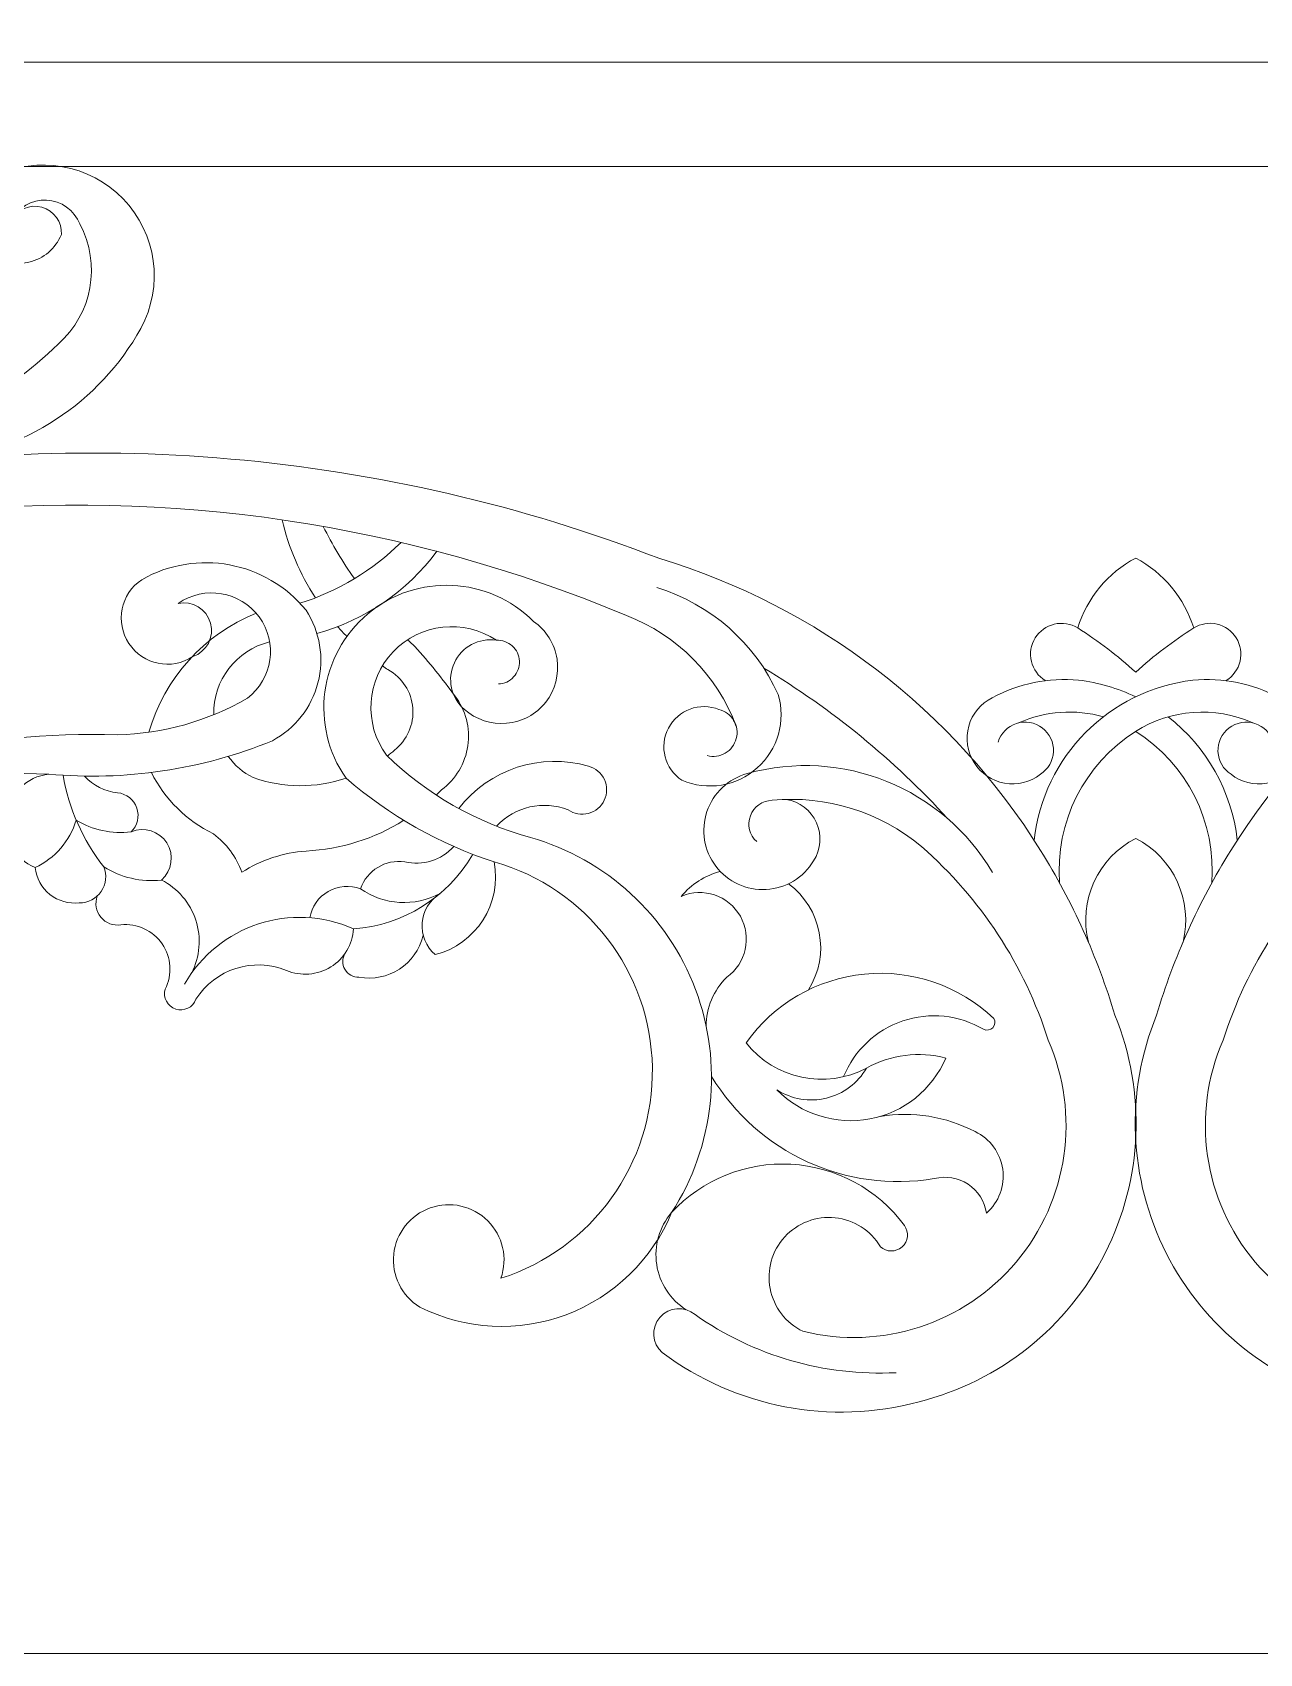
# Model space of a CAD drawing. Header units: millimetres. Extents: x 4332 to 4576, y 144 to 400.
# Drawn here: x 4405.94 to 4436.84, y 143.69 to 184.54 of the extents above; entities that cross this region are included whole.
import ezdxf

# ---------------------------------------------------------------- set-up
doc = ezdxf.new("R2010")
doc.units = ezdxf.units.MM
doc.header["$MEASUREMENT"] = 0
doc.layers.add('SITARA ALL', color=18, linetype='Continuous', true_color=0x000000)

msp = doc.modelspace()

# ---------------------------------------------------------------- linework, layer by layer
at = {"layer": 'SITARA ALL', "lineweight": 9}
for points, knots in [([(4331.736, 265.693), (4331.736, 265.693), (4575.736, 265.693), (4575.736, 265.693), (4575.736, 265.693), (4575.736, 143.693), (4575.736, 143.693), (4575.736, 143.693), (4331.736, 143.693), (4331.736, 143.693), (4331.736, 143.693), (4331.736, 265.693), (4331.736, 265.693)], [0, 0, 0, 0, 0.25, 0.25, 0.25, 0.5, 0.5, 0.5, 0.75, 0.75, 0.75, 1, 1, 1, 1]), ([(4503.177, 181.159), (4503.177, 181.159), (4336.328, 181.159), (4336.328, 181.159), (4336.328, 181.159), (4336.328, 157.431), (4336.328, 157.431), (4336.328, 157.431), (4333.736, 157.431), (4333.736, 157.431), (4333.736, 157.431), (4333.736, 183.785), (4333.736, 183.785), (4333.736, 183.785), (4533.713, 183.785), (4533.713, 183.785)], [0, 0, 0, 0, 0.166667, 0.166667, 0.166667, 0.333333, 0.333333, 0.333333, 0.5, 0.5, 0.5, 0.666667, 0.666667, 0.666667, 1, 1, 1, 1]), ([(4403.585, 173.747), (4405.724, 173.958), (4407.622, 175.202), (4408.669, 177.079), (4409.246, 178.147), (4409.067, 179.466), (4408.224, 180.34), (4407.381, 181.214), (4406.07, 181.444), (4404.981, 180.906), (4404.654, 180.714), (4404.439, 180.376), (4404.404, 179.998), (4404.37, 179.621), (4404.518, 179.249), (4404.805, 179.001), (4405.091, 178.752), (4405.48, 178.656), (4405.849, 178.744), (4406.218, 178.832), (4406.522, 179.091), (4406.666, 179.442), (4406.688, 179.759), (4406.484, 180.048), (4406.177, 180.132), (4405.871, 180.216), (4405.548, 180.074), (4405.404, 179.79), (4405.57, 180.125), (4405.919, 180.329), (4406.293, 180.312), (4406.666, 180.294), (4406.993, 180.057), (4407.128, 179.709), (4407.673, 178.698), (4407.447, 177.443), (4406.586, 176.684), (4405.214, 175.344), (4403.469, 174.448), (4401.581, 174.115), (4397.527, 173.595), (4393.626, 172.247), (4390.116, 170.154), (4389.817, 169.98), (4389.525, 169.793), (4389.241, 169.594)], [0, 0, 0, 0, 0.0625, 0.0625, 0.0625, 0.125, 0.125, 0.125, 0.1875, 0.1875, 0.1875, 0.25, 0.25, 0.25, 0.3125, 0.3125, 0.3125, 0.375, 0.375, 0.375, 0.4375, 0.4375, 0.4375, 0.5, 0.5, 0.5, 0.5625, 0.5625, 0.5625, 0.625, 0.625, 0.625, 0.6875, 0.6875, 0.6875, 0.75, 0.75, 0.75, 0.8125, 0.8125, 0.8125, 0.875, 0.875, 0.875, 1, 1, 1, 1]), ([(4427.688, 150.769), (4425.885, 150.677), (4424.102, 151.193), (4422.628, 152.234), (4422.362, 152.457), (4421.967, 152.425), (4421.741, 152.163), (4421.515, 151.9), (4421.541, 151.505), (4421.801, 151.275), (4423.653, 149.892), (4426.035, 149.435), (4428.267, 150.037), (4430.299, 150.547), (4432.009, 151.912), (4432.955, 153.781), (4433.901, 155.649), (4433.991, 157.835), (4433.2, 159.775), (4432.764, 161.235), (4432.135, 162.631), (4431.33, 163.925), (4429.13, 167.46), (4425.723, 170.073), (4421.738, 171.278), (4414.769, 173.972), (4407.184, 174.638), (4399.853, 173.197)], [0, 0, 0, 0, 0.1, 0.1, 0.1, 0.2, 0.2, 0.2, 0.3, 0.3, 0.3, 0.4, 0.4, 0.4, 0.5, 0.5, 0.5, 0.6, 0.6, 0.6, 0.7, 0.7, 0.7, 0.8, 0.8, 0.8, 1, 1, 1, 1]), ([(4467.596, 173.197), (4460.265, 174.637), (4452.68, 173.973), (4445.712, 171.278), (4441.727, 170.072), (4438.319, 167.46), (4436.12, 163.925), (4435.314, 162.631), (4434.685, 161.235), (4434.249, 159.775), (4433.459, 157.835), (4433.547, 155.649), (4434.494, 153.781), (4435.441, 151.912), (4437.15, 150.546), (4439.182, 150.037), (4441.414, 149.436), (4443.797, 149.892), (4445.649, 151.275), (4445.908, 151.505), (4445.934, 151.9), (4445.708, 152.163), (4445.482, 152.425), (4445.087, 152.457), (4444.821, 152.234), (4443.347, 151.193), (4441.564, 150.677), (4439.762, 150.769)], [0, 0, 0, 0, 0.1, 0.1, 0.1, 0.2, 0.2, 0.2, 0.3, 0.3, 0.3, 0.4, 0.4, 0.4, 0.5, 0.5, 0.5, 0.6, 0.6, 0.6, 0.7, 0.7, 0.7, 0.8, 0.8, 0.8, 1, 1, 1, 1]), ([(4423.663, 167.053), (4423.183, 168.337), (4422.177, 169.353), (4420.898, 169.844), (4415.381, 172.16), (4409.373, 173.054), (4403.421, 172.443), (4402.117, 172.27), (4400.869, 171.808), (4399.767, 171.09)], [0, 0, 0, 0, 0.25, 0.25, 0.25, 0.5, 0.5, 0.5, 1, 1, 1, 1]), ([(4406.35, 165.851), (4403.073, 165.991), (4399.872, 164.852), (4397.42, 162.673), (4396.419, 161.501), (4396.524, 159.748), (4397.662, 158.708), (4397.6, 159.254), (4397.834, 159.792), (4398.275, 160.12), (4398.716, 160.447), (4399.298, 160.515), (4399.803, 160.299), (4400.308, 160.082), (4400.659, 159.612), (4400.725, 159.066), (4400.791, 158.521), (4400.561, 157.981), (4400.122, 157.651), (4399.226, 157.035), (4398.073, 156.933), (4397.081, 157.379), (4396.09, 157.825), (4395.403, 158.758), (4395.269, 159.837), (4395.118, 161.834), (4396.187, 163.728), (4397.974, 164.633), (4401.112, 166.182), (4404.582, 166.94), (4408.08, 166.841), (4409.231, 166.868), (4410.355, 167.184), (4411.352, 167.761), (4411.99, 168.25), (4412.122, 169.159), (4411.647, 169.809), (4411.172, 170.458), (4410.266, 170.61), (4409.606, 170.15), (4409.966, 170.228), (4410.325, 170.01), (4410.424, 169.655), (4410.522, 169.3), (4410.326, 168.929), (4409.977, 168.811), (4409.443, 168.458), (4408.723, 168.605), (4408.369, 169.139), (4408.015, 169.672), (4408.161, 170.393), (4408.693, 170.748), (4410.074, 171.537), (4411.824, 171.21), (4412.829, 169.979), (4413.181, 169.438), (4413.29, 168.774), (4413.129, 168.149), (4412.968, 167.524), (4412.552, 166.995), (4411.982, 166.692), (4410.201, 165.959), (4408.268, 165.67), (4406.35, 165.851), (4405.797, 165.786), (4405.355, 165.358), (4405.274, 164.806), (4405.193, 164.254), (4405.492, 163.717), (4406.004, 163.496), (4406.032, 163.229), (4406.166, 162.986), (4406.376, 162.819), (4406.585, 162.652), (4406.851, 162.575), (4407.117, 162.607), (4407.338, 162.603), (4407.546, 162.71), (4407.671, 162.893), (4407.796, 163.076), (4407.82, 163.308), (4407.736, 163.513)], [0, 0, 0, 0, 0.035714, 0.035714, 0.035714, 0.071429, 0.071429, 0.071429, 0.107143, 0.107143, 0.107143, 0.142857, 0.142857, 0.142857, 0.178571, 0.178571, 0.178571, 0.214286, 0.214286, 0.214286, 0.25, 0.25, 0.25, 0.285714, 0.285714, 0.285714, 0.321429, 0.321429, 0.321429, 0.357143, 0.357143, 0.357143, 0.392857, 0.392857, 0.392857, 0.428571, 0.428571, 0.428571, 0.464286, 0.464286, 0.464286, 0.5, 0.5, 0.5, 0.535714, 0.535714, 0.535714, 0.571429, 0.571429, 0.571429, 0.607143, 0.607143, 0.607143, 0.642857, 0.642857, 0.642857, 0.678571, 0.678571, 0.678571, 0.714286, 0.714286, 0.714286, 0.75, 0.75, 0.75, 0.785714, 0.785714, 0.785714, 0.821429, 0.821429, 0.821429, 0.857143, 0.857143, 0.857143, 0.892857, 0.892857, 0.892857, 0.928571, 0.928571, 0.928571, 1, 1, 1, 1]), ([(4436.003, 168.207), (4436.179, 168.316), (4436.304, 168.49), (4436.352, 168.691), (4436.399, 168.892), (4436.366, 169.103), (4436.257, 169.279), (4436.148, 169.455), (4435.974, 169.58), (4435.773, 169.628), (4435.572, 169.675), (4435.361, 169.641), (4435.185, 169.532), (4434.95, 170.289), (4434.425, 170.921), (4433.725, 171.291), (4433.024, 170.921), (4432.499, 170.289), (4432.264, 169.532), (4432.088, 169.641), (4431.876, 169.675), (4431.675, 169.627), (4431.474, 169.58), (4431.301, 169.455), (4431.192, 169.279), (4431.084, 169.103), (4431.05, 168.891), (4431.098, 168.69), (4431.146, 168.489), (4431.271, 168.316), (4431.447, 168.207)], [0, 0, 0, 0, 0.090909, 0.090909, 0.090909, 0.181818, 0.181818, 0.181818, 0.272727, 0.272727, 0.272727, 0.363636, 0.363636, 0.363636, 0.454545, 0.454545, 0.454545, 0.545455, 0.545455, 0.545455, 0.636364, 0.636364, 0.636364, 0.727273, 0.727273, 0.727273, 0.818182, 0.818182, 0.818182, 1, 1, 1, 1]), ([(4417.672, 168.12), (4417.819, 168.125), (4417.958, 168.189), (4418.058, 168.297), (4418.158, 168.405), (4418.21, 168.548), (4418.204, 168.695), (4418.197, 168.842), (4418.132, 168.98), (4418.023, 169.079), (4417.914, 169.177), (4417.771, 169.229), (4417.625, 169.221), (4417.184, 169.29), (4416.751, 169.06), (4416.564, 168.656), (4416.376, 168.251), (4416.478, 167.772), (4416.816, 167.481), (4417.107, 167.222), (4417.492, 167.095), (4417.88, 167.129), (4418.268, 167.164), (4418.624, 167.357), (4418.865, 167.663), (4419.105, 167.97), (4419.209, 168.361), (4419.151, 168.747), (4419.093, 169.132), (4418.878, 169.476), (4418.558, 169.697), (4417.426, 170.834), (4415.615, 170.918), (4414.385, 169.888), (4413.156, 168.858), (4412.916, 167.061), (4413.837, 165.747)], [0, 0, 0, 0, 0.076923, 0.076923, 0.076923, 0.153846, 0.153846, 0.153846, 0.230769, 0.230769, 0.230769, 0.307692, 0.307692, 0.307692, 0.384615, 0.384615, 0.384615, 0.461538, 0.461538, 0.461538, 0.538462, 0.538462, 0.538462, 0.615385, 0.615385, 0.615385, 0.692308, 0.692308, 0.692308, 0.769231, 0.769231, 0.769231, 0.846154, 0.846154, 0.846154, 1, 1, 1, 1]), ([(4422.929, 166.316), (4423.084, 166.275), (4423.248, 166.297), (4423.386, 166.378), (4423.525, 166.459), (4423.625, 166.59), (4423.665, 166.745), (4423.705, 166.9), (4423.681, 167.065), (4423.599, 167.202), (4423.517, 167.34), (4423.385, 167.439), (4423.229, 167.477), (4422.747, 167.671), (4422.197, 167.468), (4421.956, 167.007), (4421.716, 166.547), (4421.862, 165.979), (4422.296, 165.694), (4422.936, 165.422), (4423.675, 165.543), (4424.193, 166.005), (4424.712, 166.468), (4424.918, 167.187), (4424.721, 167.854), (4424.136, 169.151), (4423.023, 170.132), (4421.663, 170.549)], [0, 0, 0, 0, 0.1, 0.1, 0.1, 0.2, 0.2, 0.2, 0.3, 0.3, 0.3, 0.4, 0.4, 0.4, 0.5, 0.5, 0.5, 0.6, 0.6, 0.6, 0.7, 0.7, 0.7, 0.8, 0.8, 0.8, 1, 1, 1, 1]), ([(4417.625, 169.221), (4416.803, 169.768), (4415.708, 169.648), (4415.026, 168.934), (4414.344, 168.219), (4414.272, 167.12), (4414.856, 166.325), (4415.87, 165.34), (4417.115, 164.629), (4418.478, 164.254), (4420.393, 163.71), (4421.937, 162.288), (4422.638, 160.424), (4423.34, 158.561), (4423.115, 156.474), (4422.034, 154.802), (4422.804, 155.636), (4423.908, 156.083), (4425.042, 156.021), (4426.176, 155.959), (4427.224, 155.393), (4427.899, 154.479), (4428.021, 154.31), (4427.995, 154.077), (4427.84, 153.938), (4427.685, 153.8), (4427.449, 153.802), (4427.296, 153.943), (4427.052, 154.353), (4426.629, 154.624), (4426.154, 154.673), (4425.679, 154.722), (4425.209, 154.543), (4424.886, 154.191), (4424.564, 153.839), (4424.426, 153.356), (4424.517, 152.887), (4424.607, 152.418), (4424.913, 152.019), (4425.343, 151.812), (4427.32, 151.323), (4429.402, 151.999), (4430.714, 153.557), (4432.026, 155.115), (4432.339, 157.28), (4431.521, 159.146), (4430.925, 161.034), (4429.821, 162.72), (4428.33, 164.022), (4427.284, 164.901), (4425.929, 165.322), (4424.569, 165.189), (4424.324, 165.184), (4424.107, 165.031), (4424.021, 164.801), (4423.935, 164.571), (4423.997, 164.312), (4424.179, 164.148)], [0, 0, 0, 0, 0.05, 0.05, 0.05, 0.1, 0.1, 0.1, 0.15, 0.15, 0.15, 0.2, 0.2, 0.2, 0.25, 0.25, 0.25, 0.3, 0.3, 0.3, 0.35, 0.35, 0.35, 0.4, 0.4, 0.4, 0.45, 0.45, 0.45, 0.5, 0.5, 0.5, 0.55, 0.55, 0.55, 0.6, 0.6, 0.6, 0.65, 0.65, 0.65, 0.7, 0.7, 0.7, 0.75, 0.75, 0.75, 0.8, 0.8, 0.8, 0.85, 0.85, 0.85, 0.9, 0.9, 0.9, 1, 1, 1, 1]), ([(4435.185, 169.532), (4434.666, 169.204), (4434.177, 168.83), (4433.725, 168.414), (4433.272, 168.83), (4432.783, 169.204), (4432.264, 169.532)], [0, 0, 0, 0, 0.333333, 0.333333, 0.333333, 1, 1, 1, 1]), ([(4443.27, 164.148), (4443.452, 164.313), (4443.515, 164.571), (4443.429, 164.801), (4443.343, 165.031), (4443.125, 165.184), (4442.88, 165.189), (4441.52, 165.322), (4440.165, 164.902), (4439.12, 164.022), (4437.628, 162.72), (4436.524, 161.034), (4435.929, 159.146), (4435.111, 157.28), (4435.423, 155.114), (4436.736, 153.557), (4438.048, 151.999), (4440.129, 151.322), (4442.106, 151.812), (4442.536, 152.019), (4442.843, 152.418), (4442.933, 152.887), (4443.023, 153.356), (4442.886, 153.839), (4442.563, 154.191), (4442.24, 154.543), (4441.771, 154.722), (4441.296, 154.673), (4440.821, 154.624), (4440.397, 154.353), (4440.153, 153.943), (4440, 153.802), (4439.765, 153.8), (4439.61, 153.938), (4439.454, 154.077), (4439.429, 154.31), (4439.55, 154.479), (4440.225, 155.393), (4441.273, 155.958), (4442.407, 156.021), (4443.541, 156.083), (4444.645, 155.636), (4445.415, 154.802), (4444.334, 156.473), (4444.11, 158.561), (4444.811, 160.424), (4445.512, 162.288), (4447.057, 163.709), (4448.971, 164.254), (4450.334, 164.629), (4451.579, 165.34), (4452.593, 166.325), (4453.177, 167.121), (4453.106, 168.22), (4452.423, 168.934), (4451.741, 169.647), (4450.646, 169.769), (4449.825, 169.221)], [0, 0, 0, 0, 0.05, 0.05, 0.05, 0.1, 0.1, 0.1, 0.15, 0.15, 0.15, 0.2, 0.2, 0.2, 0.25, 0.25, 0.25, 0.3, 0.3, 0.3, 0.35, 0.35, 0.35, 0.4, 0.4, 0.4, 0.45, 0.45, 0.45, 0.5, 0.5, 0.5, 0.55, 0.55, 0.55, 0.6, 0.6, 0.6, 0.65, 0.65, 0.65, 0.7, 0.7, 0.7, 0.75, 0.75, 0.75, 0.8, 0.8, 0.8, 0.85, 0.85, 0.85, 0.9, 0.9, 0.9, 1, 1, 1, 1]), ([(4416.11, 165.322), (4416.154, 165.364), (4416.197, 165.407), (4416.239, 165.451), (4416.601, 165.718), (4416.84, 166.12), (4416.904, 166.565), (4416.967, 167.011), (4416.851, 167.461), (4416.578, 167.819), (4416.264, 168.252), (4415.928, 168.668), (4415.57, 169.065), (4415.508, 169.12), (4415.447, 169.176), (4415.387, 169.233)], [0, 0, 0, 0, 0.166667, 0.166667, 0.166667, 0.333333, 0.333333, 0.333333, 0.5, 0.5, 0.5, 0.666667, 0.666667, 0.666667, 1, 1, 1, 1]), ([(4414.877, 166.305), (4414.937, 166.352), (4414.997, 166.401), (4415.054, 166.451), (4415.376, 166.704), (4415.55, 167.101), (4415.518, 167.51), (4415.485, 167.918), (4415.251, 168.283), (4414.893, 168.482), (4414.846, 168.512), (4414.799, 168.543), (4414.752, 168.575)], [0, 0, 0, 0, 0.2, 0.2, 0.2, 0.4, 0.4, 0.4, 0.6, 0.6, 0.6, 1, 1, 1, 1]), ([(4433.725, 167.796), (4433.272, 168.014), (4432.786, 168.156), (4432.287, 168.216), (4431.534, 168.289), (4430.777, 168.135), (4430.113, 167.773), (4429.823, 167.629), (4429.608, 167.37), (4429.521, 167.059), (4429.433, 166.748), (4429.481, 166.414), (4429.653, 166.14), (4429.825, 165.866), (4430.104, 165.678), (4430.423, 165.622), (4430.741, 165.565), (4431.068, 165.646), (4431.324, 165.844), (4431.52, 165.97), (4431.643, 166.183), (4431.653, 166.415), (4431.662, 166.648), (4431.558, 166.871), (4431.373, 167.012), (4431.187, 167.154), (4430.945, 167.196), (4430.723, 167.125), (4430.501, 167.054), (4430.328, 166.879), (4430.259, 166.657)], [0, 0, 0, 0, 0.090909, 0.090909, 0.090909, 0.181818, 0.181818, 0.181818, 0.272727, 0.272727, 0.272727, 0.363636, 0.363636, 0.363636, 0.454545, 0.454545, 0.454545, 0.545455, 0.545455, 0.545455, 0.636364, 0.636364, 0.636364, 0.727273, 0.727273, 0.727273, 0.818182, 0.818182, 0.818182, 1, 1, 1, 1]), ([(4437.19, 166.657), (4437.121, 166.879), (4436.948, 167.054), (4436.726, 167.125), (4436.504, 167.195), (4436.262, 167.154), (4436.077, 167.012), (4435.891, 166.871), (4435.787, 166.648), (4435.797, 166.415), (4435.807, 166.183), (4435.929, 165.97), (4436.126, 165.844), (4436.381, 165.646), (4436.708, 165.565), (4437.027, 165.622), (4437.345, 165.678), (4437.624, 165.866), (4437.796, 166.14), (4437.968, 166.414), (4438.016, 166.748), (4437.928, 167.059), (4437.841, 167.37), (4437.626, 167.629), (4437.336, 167.773), (4436.672, 168.135), (4435.915, 168.289), (4435.163, 168.216), (4433.055, 167.962), (4431.399, 166.294), (4431.166, 164.183)], [0, 0, 0, 0, 0.090909, 0.090909, 0.090909, 0.181818, 0.181818, 0.181818, 0.272727, 0.272727, 0.272727, 0.363636, 0.363636, 0.363636, 0.454545, 0.454545, 0.454545, 0.545455, 0.545455, 0.545455, 0.636364, 0.636364, 0.636364, 0.727273, 0.727273, 0.727273, 0.818182, 0.818182, 0.818182, 1, 1, 1, 1]), ([(4436.673, 167.139), (4435.715, 167.568), (4434.608, 167.489), (4433.722, 166.927), (4432.427, 166.104), (4431.691, 164.636), (4431.808, 163.107)], [0, 0, 0, 0, 0.333333, 0.333333, 0.333333, 1, 1, 1, 1]), ([(4433.725, 166.929), (4433.725, 166.929), (4433.727, 166.927), (4433.727, 166.927), (4435.021, 166.105), (4435.757, 164.635), (4435.641, 163.107)], [0, 0, 0, 0, 0.333333, 0.333333, 0.333333, 1, 1, 1, 1]), ([(4410.866, 166.296), (4411.032, 166.072), (4411.247, 165.889), (4411.494, 165.76), (4412.252, 165.494), (4413.076, 165.489), (4413.837, 165.747), (4414.927, 164.803), (4416.195, 164.086), (4417.567, 163.639)], [0, 0, 0, 0, 0.25, 0.25, 0.25, 0.5, 0.5, 0.5, 1, 1, 1, 1]), ([(4416.674, 164.984), (4417.441, 165.977), (4418.74, 166.4), (4419.945, 166.049), (4420.121, 166.002), (4420.266, 165.878), (4420.343, 165.713), (4420.419, 165.548), (4420.418, 165.357), (4420.341, 165.192), (4420.263, 165.028), (4420.117, 164.906), (4419.941, 164.859), (4419.765, 164.812), (4419.578, 164.846), (4419.429, 164.95), (4418.803, 165.194), (4418.093, 165.034), (4417.632, 164.546)], [0, 0, 0, 0, 0.142857, 0.142857, 0.142857, 0.285714, 0.285714, 0.285714, 0.428571, 0.428571, 0.428571, 0.571429, 0.571429, 0.571429, 0.714286, 0.714286, 0.714286, 1, 1, 1, 1]), ([(4430.121, 163.369), (4428.861, 165.504), (4426.329, 166.528), (4423.941, 165.863), (4423.465, 165.732), (4423.084, 165.374), (4422.926, 164.905), (4422.768, 164.437), (4422.852, 163.921), (4423.151, 163.528), (4423.45, 163.135), (4423.925, 162.916), (4424.418, 162.943), (4424.912, 162.971), (4425.359, 163.242), (4425.613, 163.666), (4425.796, 163.953), (4425.823, 164.313), (4425.684, 164.624), (4425.546, 164.935), (4425.26, 165.156), (4424.924, 165.211)], [0, 0, 0, 0, 0.125, 0.125, 0.125, 0.25, 0.25, 0.25, 0.375, 0.375, 0.375, 0.5, 0.5, 0.5, 0.625, 0.625, 0.625, 0.75, 0.75, 0.75, 1, 1, 1, 1]), ([(4409.946, 160.838), (4410.157, 161.249), (4410.195, 161.728), (4410.053, 162.168), (4409.91, 162.608), (4409.6, 162.972), (4409.187, 163.181), (4408.68, 163.125), (4408.168, 163.242), (4407.736, 163.513), (4407.206, 164.184), (4406.853, 164.979), (4406.709, 165.822)], [0, 0, 0, 0, 0.2, 0.2, 0.2, 0.4, 0.4, 0.4, 0.6, 0.6, 0.6, 1, 1, 1, 1]), ([(4415.293, 164.685), (4414.552, 164.22), (4413.704, 163.954), (4412.831, 163.912), (4412.255, 163.872), (4411.698, 163.687), (4411.211, 163.375), (4411.075, 163.762), (4410.826, 164.099), (4410.497, 164.344), (4409.82, 164.673), (4409.27, 165.216), (4408.933, 165.89)], [0, 0, 0, 0, 0.2, 0.2, 0.2, 0.4, 0.4, 0.4, 0.6, 0.6, 0.6, 1, 1, 1, 1]), ([(4406.004, 163.496), (4406.505, 163.727), (4406.882, 164.162), (4407.039, 164.692), (4407.453, 164.439), (4407.941, 164.334), (4408.423, 164.393), (4408.584, 164.549), (4408.64, 164.784), (4408.566, 164.995), (4408.493, 165.207), (4408.304, 165.357), (4408.081, 165.38), (4407.762, 165.41), (4407.466, 165.56), (4407.253, 165.8)], [0, 0, 0, 0, 0.166667, 0.166667, 0.166667, 0.333333, 0.333333, 0.333333, 0.5, 0.5, 0.5, 0.666667, 0.666667, 0.666667, 1, 1, 1, 1]), ([(4409.187, 163.181), (4409.456, 163.416), (4409.514, 163.812), (4409.324, 164.114), (4409.133, 164.416), (4408.751, 164.535), (4408.423, 164.393)], [0, 0, 0, 0, 0.333333, 0.333333, 0.333333, 1, 1, 1, 1]), ([(4434.916, 161.616), (4435.173, 162.659), (4434.681, 163.741), (4433.725, 164.23), (4432.769, 163.74), (4432.275, 162.658), (4432.534, 161.616)], [0, 0, 0, 0, 0.333333, 0.333333, 0.333333, 1, 1, 1, 1]), ([(4407.57, 162.777), (4407.504, 162.596), (4407.539, 162.393), (4407.661, 162.244), (4407.784, 162.095), (4407.975, 162.022), (4408.166, 162.052), (4408.574, 162.094), (4408.972, 161.91), (4409.205, 161.573), (4409.437, 161.235), (4409.467, 160.797), (4409.282, 160.432), (4409.221, 160.221), (4409.337, 159.999), (4409.546, 159.931), (4409.755, 159.862), (4409.981, 159.971), (4410.056, 160.177), (4410.539, 160.938), (4411.498, 161.244), (4412.333, 160.904), (4412.698, 160.75), (4413.114, 160.783), (4413.45, 160.991), (4413.787, 161.2), (4414.001, 161.557), (4414.026, 161.952), (4415.27, 162.041), (4416.39, 162.737), (4417.02, 163.813)], [0, 0, 0, 0, 0.090909, 0.090909, 0.090909, 0.181818, 0.181818, 0.181818, 0.272727, 0.272727, 0.272727, 0.363636, 0.363636, 0.363636, 0.454545, 0.454545, 0.454545, 0.545455, 0.545455, 0.545455, 0.636364, 0.636364, 0.636364, 0.727273, 0.727273, 0.727273, 0.818182, 0.818182, 0.818182, 1, 1, 1, 1]), ([(4416.552, 164.027), (4416.243, 163.679), (4415.767, 163.53), (4415.314, 163.639), (4414.828, 163.707), (4414.362, 163.424), (4414.199, 162.962), (4413.933, 163.061), (4413.636, 163.037), (4413.39, 162.895), (4413.143, 162.754), (4412.972, 162.51), (4412.923, 162.23)], [0, 0, 0, 0, 0.2, 0.2, 0.2, 0.4, 0.4, 0.4, 0.6, 0.6, 0.6, 1, 1, 1, 1]), ([(4414.199, 162.962), (4414.791, 162.546), (4415.566, 162.499), (4416.204, 162.841), (4415.944, 162.681), (4415.777, 162.407), (4415.752, 162.103), (4415.728, 161.799), (4415.849, 161.501), (4416.08, 161.301), (4417.115, 161.566), (4417.767, 162.589), (4417.567, 163.639), (4419.892, 162.981), (4421.511, 160.873), (4421.551, 158.456), (4421.591, 156.04), (4420.039, 153.882), (4417.737, 153.148), (4417.914, 153.654), (4417.786, 154.216), (4417.406, 154.595), (4417.026, 154.974), (4416.463, 155.101), (4415.958, 154.921), (4415.452, 154.742), (4415.095, 154.289), (4415.038, 153.756), (4414.981, 153.223), (4415.235, 152.705), (4415.692, 152.423), (4416.842, 151.85), (4418.178, 151.78), (4419.381, 152.231), (4420.584, 152.683), (4421.545, 153.613), (4422.034, 154.802), (4421.725, 154.441), (4421.589, 153.964), (4421.66, 153.494), (4421.731, 153.025), (4422.002, 152.61), (4422.403, 152.356)], [0, 0, 0, 0, 0.066667, 0.066667, 0.066667, 0.133333, 0.133333, 0.133333, 0.2, 0.2, 0.2, 0.266667, 0.266667, 0.266667, 0.333333, 0.333333, 0.333333, 0.4, 0.4, 0.4, 0.466667, 0.466667, 0.466667, 0.533333, 0.533333, 0.533333, 0.6, 0.6, 0.6, 0.666667, 0.666667, 0.666667, 0.733333, 0.733333, 0.733333, 0.8, 0.8, 0.8, 0.866667, 0.866667, 0.866667, 1, 1, 1, 1]), ([(4423.261, 163.4), (4422.876, 163.293), (4422.533, 163.073), (4422.275, 162.769), (4422.827, 163.009), (4423.471, 162.792), (4423.767, 162.268), (4424.063, 161.744), (4423.914, 161.08), (4423.423, 160.732), (4423.091, 160.405), (4422.906, 159.959), (4422.909, 159.494)], [0, 0, 0, 0, 0.2, 0.2, 0.2, 0.4, 0.4, 0.4, 0.6, 0.6, 0.6, 1, 1, 1, 1]), ([(4413.814, 161.338), (4413.738, 161.214), (4413.735, 161.058), (4413.807, 160.932), (4413.88, 160.805), (4414.015, 160.728), (4414.161, 160.731), (4414.894, 160.6), (4415.603, 161.061), (4415.78, 161.785)], [0, 0, 0, 0, 0.25, 0.25, 0.25, 0.5, 0.5, 0.5, 1, 1, 1, 1]), ([(4426.944, 158.445), (4427.553, 158.783), (4428.269, 158.872), (4428.943, 158.694), (4428.599, 157.896), (4427.88, 157.322), (4427.027, 157.162), (4426.173, 157.002), (4425.296, 157.278), (4424.687, 157.897), (4425.055, 157.658), (4425.506, 157.581), (4425.933, 157.685), (4426.36, 157.789), (4426.726, 158.064), (4426.944, 158.445), (4425.913, 157.897), (4424.636, 158.165), (4423.91, 159.08), (4424.605, 160.061), (4425.694, 160.693), (4426.891, 160.811), (4428.089, 160.929), (4429.279, 160.521), (4430.153, 159.693), (4430.195, 159.618), (4430.182, 159.524), (4430.123, 159.461), (4430.063, 159.399), (4429.97, 159.382), (4429.892, 159.42), (4429.277, 159.783), (4428.534, 159.86), (4427.857, 159.631), (4427.18, 159.402), (4426.636, 158.89), (4426.368, 158.228)], [0, 0, 0, 0, 0.076923, 0.076923, 0.076923, 0.153846, 0.153846, 0.153846, 0.230769, 0.230769, 0.230769, 0.307692, 0.307692, 0.307692, 0.384615, 0.384615, 0.384615, 0.461538, 0.461538, 0.461538, 0.538462, 0.538462, 0.538462, 0.615385, 0.615385, 0.615385, 0.692308, 0.692308, 0.692308, 0.769231, 0.769231, 0.769231, 0.846154, 0.846154, 0.846154, 1, 1, 1, 1]), ([(4423.041, 158.235), (4424.208, 156.307), (4426.43, 155.285), (4428.653, 155.659), (4428.943, 155.734), (4429.253, 155.683), (4429.503, 155.517), (4429.754, 155.351), (4429.922, 155.087), (4429.966, 154.79), (4430.279, 155.065), (4430.433, 155.48), (4430.375, 155.894), (4430.317, 156.307), (4430.056, 156.664), (4429.679, 156.843), (4428.946, 157.226), (4428.109, 157.361), (4427.293, 157.227)], [0, 0, 0, 0, 0.142857, 0.142857, 0.142857, 0.285714, 0.285714, 0.285714, 0.428571, 0.428571, 0.428571, 0.571429, 0.571429, 0.571429, 0.714286, 0.714286, 0.714286, 1, 1, 1, 1])]:
    msp.add_open_spline(points, degree=3, knots=knots, dxfattribs=at)
for points in [[(4412.226, 172.255), (4412.39, 171.557), (4412.675, 170.892), (4413.068, 170.292)], [(4413.262, 172.088), (4413.49, 171.631), (4413.752, 171.192), (4414.046, 170.774)], [(4412.676, 170.153), (4413.634, 170.457), (4414.506, 170.982), (4415.222, 171.687)], [(4413.102, 169.395), (4414.313, 169.726), (4415.377, 170.454), (4416.125, 171.462)], [(4411.571, 169.904), (4410.259, 169.371), (4409.264, 168.267), (4408.871, 166.906)], [(4413.624, 169.565), (4413.699, 169.481), (4413.777, 169.398), (4413.857, 169.318)], [(4411.912, 169.18), (4411.07, 168.975), (4410.484, 168.213), (4410.506, 167.346)], [(4428.988, 164.728), (4427.638, 166.212), (4426.078, 167.489), (4424.357, 168.52)], [(4430.777, 167.139), (4431.448, 167.44), (4432.204, 167.494), (4432.911, 167.293)], [(4436.284, 164.183), (4436.147, 165.414), (4435.518, 166.535), (4434.539, 167.293)], [(4425.482, 160.413), (4426.041, 161.299), (4425.821, 162.466), (4424.976, 163.086)], [(4414.026, 161.952), (4412.457, 162.647), (4410.619, 162.047), (4409.767, 160.558)]]:
    msp.add_open_spline(points, degree=3, dxfattribs=at)

doc.saveas('drawing.dxf')
